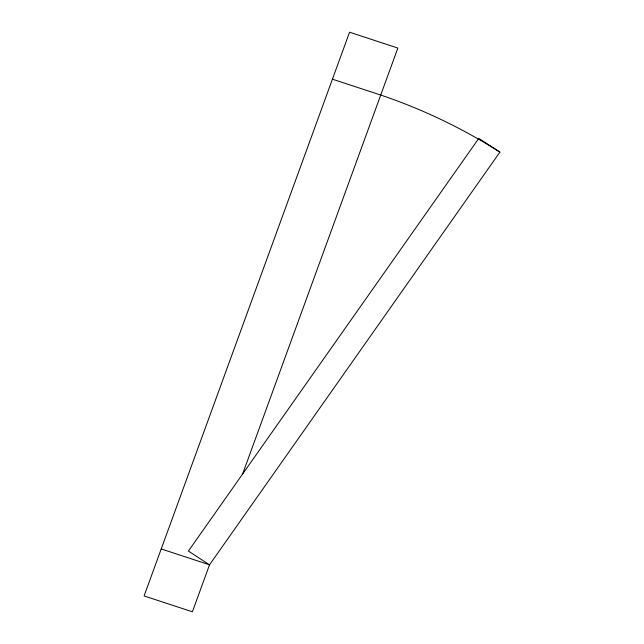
<?xml version="1.0" encoding="UTF-8"?>
<svg xmlns="http://www.w3.org/2000/svg" width="644" height="644" viewBox="0 0 644 644"><rect width="100%" height="100%" fill="white"/><g stroke="black" fill="none" stroke-linecap="round" stroke-linejoin="round"><path stroke-width="0.97" d="M242.595 474.065L397.855 48.067L349.563 32.2L144.095 595.933L192.395 611.8L209.517 564.82L499.905 152.129L478.79 138.388L188.402 551.079L209.517 564.82L161.217 548.954M332.441 79.18L380.733 95.046A551.497 531.952 -12.2 0 1 499.897 152.129"/></g></svg>
